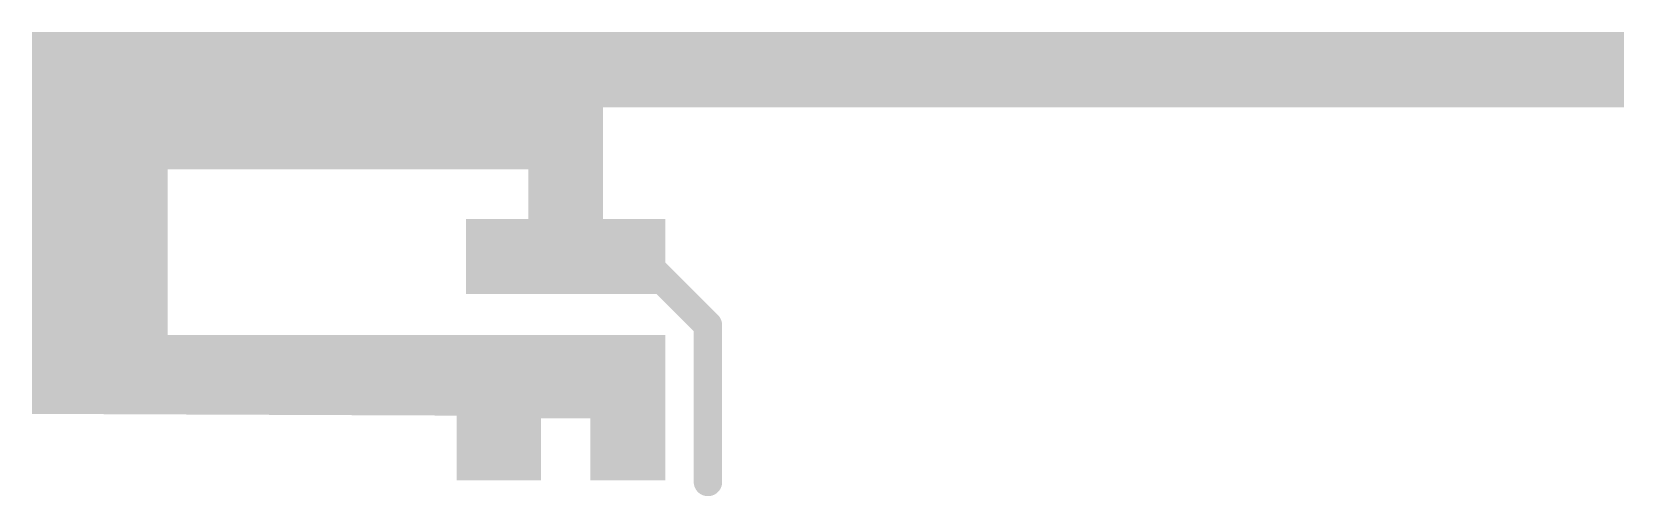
# Model space of a CAD drawing. Extents: x 2036 to 3044, y 7046 to 7340.
import ezdxf

# ---------------------------------------------------------------- set-up
doc = ezdxf.new("R2010")
doc.units = 0
doc.header["$LTSCALE"] = 25
doc.layers.get('0').update_dxf_attribs({"linetype": 'CONTINUOUS'})

# ---------------------------------------------------------------- blocks, each defined once
blk = doc.blocks.new('DISC')
at = {"color": 0, "const_width": 0.5}
blk.add_lwpolyline([(0, 0.25, 1), (0, -0.25, 1)], format="xyb", close=True, dxfattribs=at)

msp = doc.modelspace()

# ---------------------------------------------------------------- linework, layer by layer
at = {"color": 9, "const_width": 8}
for points in [[(2433, 7060), (2393.63, 7060), (2393.63, 7099.37), (2354.26, 7099.37), (2354.26, 7060), (2309, 7060), (2309, 7101), (2061, 7102), (2040, 7102), (2040, 7336), (3040, 7336), (3040, 7296.22), (2393.63, 7296.22), (2393.63, 7217.48), (2433, 7217.48), (2433, 7178.11), (2314.89, 7178.11), (2314.89, 7217.48), (2354.26, 7217.48), (2354.26, 7256.85), (2118.039, 7256.85), (2118.039, 7144), (2433, 7144), (2433, 7060)], [(2040, 7328), (3040, 7328)], [(2040, 7320), (3040, 7320)], [(2040, 7312), (3040, 7312)], [(2040, 7304), (3040, 7304)], [(2040, 7296), (2393.63, 7296)], [(2040, 7288), (2393.63, 7288)], [(2040, 7280), (2393.63, 7280)], [(2040, 7272), (2393.63, 7272)], [(2040, 7264), (2393.63, 7264)], [(2040, 7256), (2118.039, 7256)], [(2354.26, 7256), (2393.63, 7256)], [(2040, 7248), (2118.039, 7248)], [(2354.26, 7248), (2393.63, 7248)], [(2040, 7240), (2118.039, 7240)], [(2354.26, 7240), (2393.63, 7240)], [(2040, 7232), (2118.039, 7232)], [(2040, 7224), (2118.039, 7224)], [(2354.26, 7232), (2393.63, 7232)], [(2354.26, 7224), (2393.63, 7224)], [(2040, 7216), (2118.039, 7216)], [(2314.89, 7216), (2433, 7216)], [(2040, 7208), (2118.039, 7208)], [(2314.89, 7208), (2433, 7208)], [(2040, 7200), (2118.039, 7200)], [(2314.89, 7200), (2433, 7200)], [(2040, 7192), (2118.039, 7192)], [(2040, 7184), (2118.039, 7184)], [(2314.89, 7192), (2433, 7192)], [(2314.89, 7184), (2433, 7184)], [(2040, 7176), (2118.039, 7176)], [(2040, 7168), (2118.039, 7168)], [(2040, 7160), (2118.039, 7160)], [(2040, 7152), (2118.039, 7152)], [(2040, 7144), (2433, 7144)], [(2040, 7136), (2433, 7136)], [(2040, 7128), (2433, 7128)], [(2040, 7120), (2433, 7120)], [(2040, 7112), (2433, 7112)], [(2040, 7104), (2433, 7104)], [(2309, 7096), (2354.26, 7096)], [(2393.63, 7096), (2433, 7096)], [(2309, 7088), (2354.26, 7088)], [(2393.63, 7088), (2433, 7088)], [(2309, 7080), (2354.26, 7080)], [(2393.63, 7080), (2433, 7080)], [(2309, 7072), (2354.26, 7072)], [(2309, 7064), (2354.26, 7064)], [(2393.63, 7072), (2433, 7072)], [(2393.63, 7064), (2433, 7064)]]:
    msp.add_lwpolyline(points, dxfattribs=at)
at = {"color": 1, "const_width": 18}
for points in [[(2464, 7154.263), (2430.391, 7187.873)], [(2464, 7055), (2464, 7154.263)]]:
    msp.add_lwpolyline(points, dxfattribs=at)

# ---------------------------------------------------------------- block references
at = {"color": 1, "xscale": 18, "yscale": 18}
for p in [(2430.391, 7187.873), (2464, 7154.263), (2464, 7154.263), (2464, 7055)]:
    msp.add_blockref('DISC', p, dxfattribs=at)

doc.saveas('drawing.dxf')
